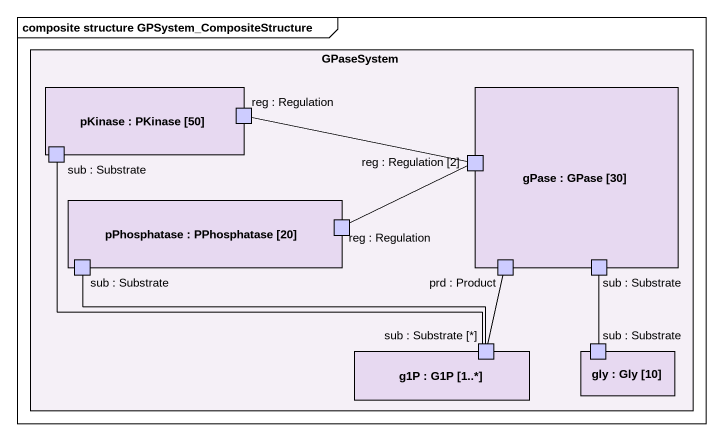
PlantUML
@startuml
mainframe composite structure GPSystem_CompositeStructure
rectangle GPaseSystem #F5F0F7 {
  rectangle "pKinase : PKinase [50]" as pKinase #E7D9F1 {
    port "reg : Regulation" as reg_Regulation #CDCCFF
    port "sub : Substrate" as sub_Substrate #CDCCFF
  }
  rectangle "gPase : GPase [30]" as gPase #E7D9F1 {
    port "reg : Regulation [2]" as reg_Regulation_2 #CDCCFF
    port "prd : Product" as prd_Product #CDCCFF
    port "sub : Substrate" as sub_Substrate_3 #CDCCFF
  }
  rectangle "pPhosphatase : PPhosphatase [20]" as pPhosphatase #E7D9F1 {
    port "reg : Regulation" as reg_Regulation_3 #CDCCFF
    port "sub : Substrate" as sub_Substrate_2 #CDCCFF
  }
  rectangle "g1P : G1P [1..*]" as g1P #E7D9F1 {
    port "sub : Substrate [*]" as sub_Substrate_4 #CDCCFF
  }
  rectangle "gly : Gly [10]" as gly #E7D9F1 {
    port "sub : Substrate" as sub_Substrate_5 #CDCCFF
  }
}
reg_Regulation -right- reg_Regulation_2
sub_Substrate -right- sub_Substrate_4
reg_Regulation_3 -right- reg_Regulation_2
sub_Substrate_2 -right- sub_Substrate_4
prd_Product -- sub_Substrate_4
sub_Substrate_3 -- sub_Substrate_5
@enduml
